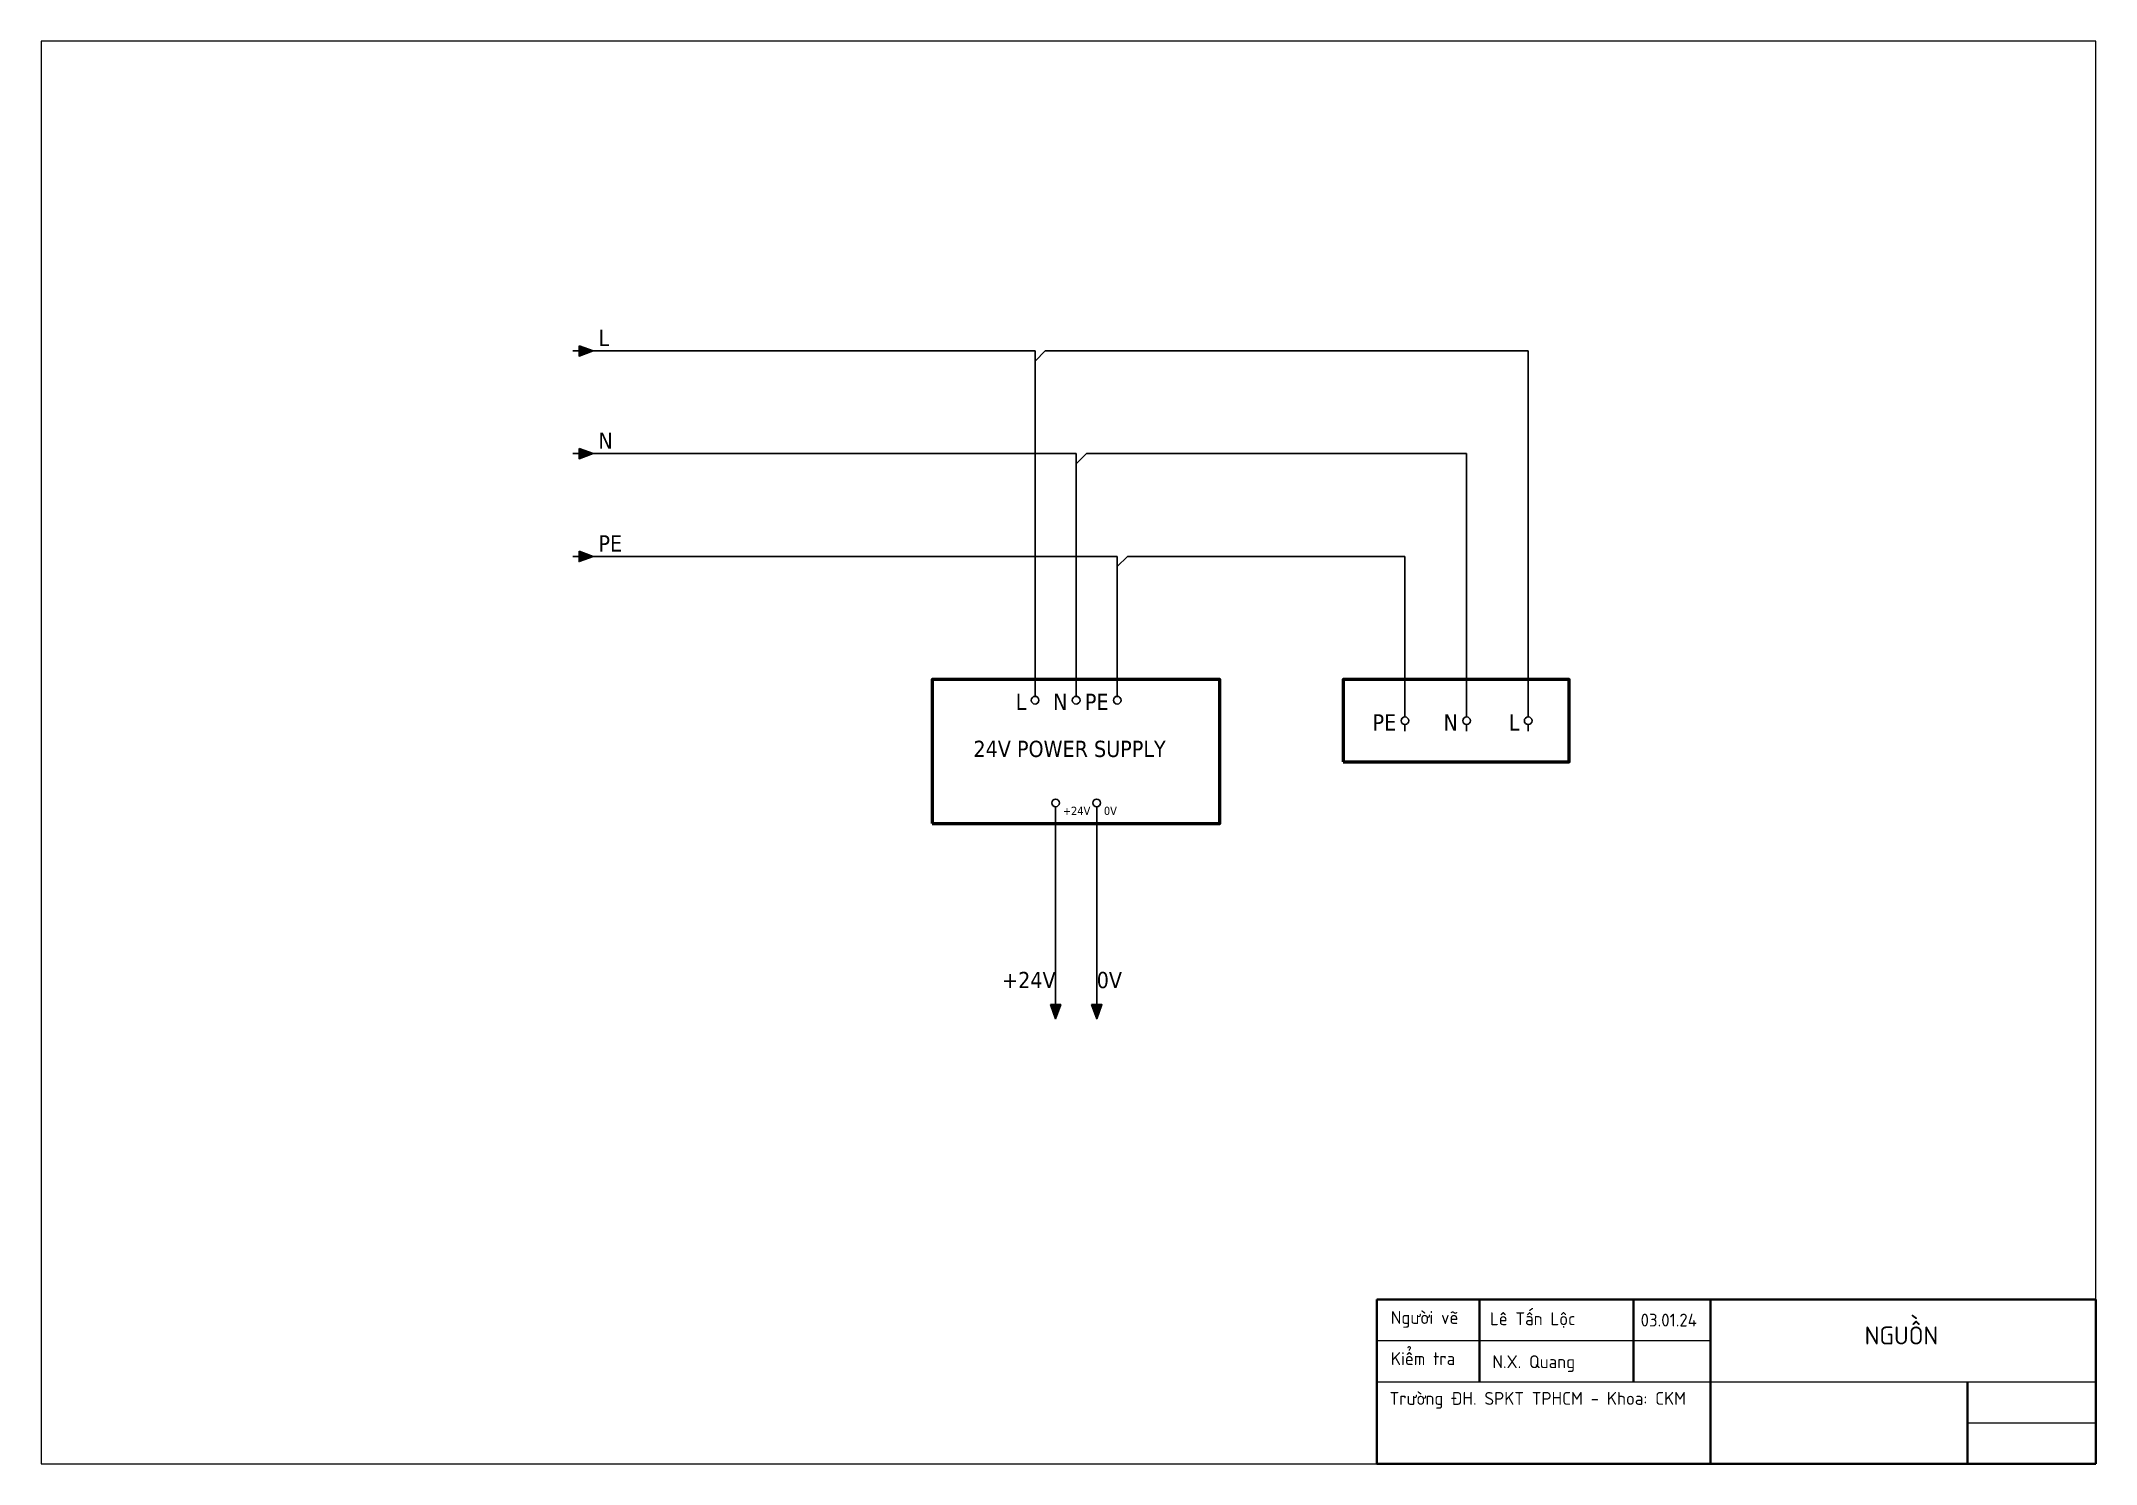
# Paper-space layout 'Sheet' of a CAD drawing. Header units: millimetres. Extents: x 10 to 410, y 10 to 287.
import ezdxf
from ezdxf.enums import TextEntityAlignment as Align

# ---------------------------------------------------------------- set-up
doc = ezdxf.new("R2010")
doc.units = ezdxf.units.MM
for name, color, linetype, lineweight in [('EPLAN100', 7, 'Continuous', 50), ('EPLAN108', 5, 'Continuous', 35), ('EPLAN300', 5, 'Continuous', 25), ('EPLAN311', 1, 'Continuous', 25), ('EPLAN403', 5, 'Continuous', 35), ('EPLAN408', 5, 'Continuous', 35), ('EPLAN421', 5, 'Continuous', 35), ('EPLAN422', 7, 'Continuous', 35), ('EPLAN434', 7, 'Continuous', 35), ('EPLAN442', 73, 'Continuous', 35), ('EPLAN500', 7, 'Continuous', 35), ('EPLAN501', 7, 'Continuous', 35), ('EPLAN502', 7, 'Continuous', 35), ('EPLAN503', 7, 'Continuous', 35), ('EPLAN504', 7, 'Continuous', 35), ('EPLAN512', 3, 'Continuous', 35), ('EPLAN533', 1, 'Continuous', 25), ('NetDam', 7, 'Continuous', 35), ('Netmanh', 5, 'Continuous', 13)]:
    doc.layers.add(name, color=color, linetype=linetype, lineweight=lineweight)
doc.styles.add('Tahoma', font='tahoma.ttf')

# ---------------------------------------------------------------- blocks, each defined once
blk = doc.blocks.new('EPLSYM_LibraryGB_symbol_Symbol1410_Variant0_Placement1')
at = {"layer": 'EPLAN300', "ltscale": 4}
blk.add_line((0, -0.75), (0, -2), dxfattribs=at)
at = {"layer": 'EPLAN300', "linetype": 'Continuous', "ltscale": 4}
blk.add_circle((0, 0), 0.75, dxfattribs=at)
at = {"layer": 'EPLAN408', "style": 'Tahoma'}
blk.add_attdef('17_20010', text='', height=2.2575, dxfattribs=at).set_placement((-3.7, -0.6515), align=Align.TOP_RIGHT)
at = {"layer": 'EPLAN422', "style": 'Tahoma'}
blk.add_attdef('17_20030', text='', height=3.1605, dxfattribs=at).set_placement((1.4, -1.0321), align=Align.TOP_LEFT)
at = {"layer": 'EPLAN434', "style": 'Tahoma'}
blk.add_attdef('17_20225', text='', height=1.6254, dxfattribs=at).set_placement((27.85, -0.72508), align=Align.TOP_LEFT)
at = {"layer": 'EPLAN500', "style": 'Tahoma'}
blk.add_attdef('17_20027', text='', height=1.6254, dxfattribs=at).set_placement((-3.7, -4.27508), align=Align.TOP_RIGHT)
at = {"layer": 'EPLAN501', "style": 'Tahoma'}
blk.add_attdef('17_20011', text='', height=1.6254, dxfattribs=at).set_placement((-3.7, -9.67508), align=Align.TOP_RIGHT)
at = {"layer": 'EPLAN502', "style": 'Tahoma'}
blk.add_attdef('17_20025', text='', height=1.6254, dxfattribs=at).set_placement((-3.7, -12.37508), align=Align.TOP_RIGHT)
at = {"layer": 'EPLAN503', "style": 'Tahoma'}
blk.add_attdef('17_20024', text='', height=1.6254, dxfattribs=at).set_placement((-3.7, -15.07508), align=Align.TOP_RIGHT)
at = {"layer": 'EPLAN504', "style": 'Tahoma'}
blk.add_attdef('17_20901[1]', text='', height=1.6254, dxfattribs=at).set_placement((-3.7, -6.97508), align=Align.TOP_RIGHT)
at = {"layer": 'EPLAN512', "style": 'Tahoma'}
blk.add_attdef('17_20201[1]', text='', height=1.6254, dxfattribs=at).set_placement((-3.7, -17.77508), align=Align.TOP_RIGHT)
blk = doc.blocks.new('EPLSYM_LibraryGB_symbol_Symbol30_Variant0_Placement1')
at = {"layer": 'EPLAN300', "linetype": 'Continuous', "ltscale": 4}
blk.add_line((0, 2), (0, 0.75), dxfattribs=at)
blk.add_circle((0, 0), 0.75, dxfattribs=at)
at = {"layer": 'EPLAN408', "style": 'Tahoma'}
blk.add_attdef('17_20010', text='', height=3.16, dxfattribs=at).set_placement((-1.7, -0.32), align=Align.MIDDLE_RIGHT)
at = {"layer": 'EPLAN421', "style": 'Tahoma'}
for tag, p in [('17_20029[1]', (0.6, 1.4)), ('17_20029[2]', (0.6, -1.15))]:
    blk.add_attdef(tag, text='', height=1.17, dxfattribs=at).set_placement(p, align=Align.BOTTOM_LEFT)
at = {"layer": 'EPLAN422', "style": 'Tahoma'}
blk.add_attdef('17_20030', text='', height=1.63, dxfattribs=at).set_placement((1.4, -0.16), align=Align.MIDDLE_LEFT)
at = {"layer": 'EPLAN500', "style": 'Tahoma'}
blk.add_attdef('17_20027', text='', height=1.63, dxfattribs=at).set_placement((-1.7, -3.39), align=Align.MIDDLE_RIGHT)
at = {"layer": 'EPLAN502', "style": 'Tahoma'}
blk.add_attdef('17_20025', text='', height=1.63, dxfattribs=at).set_placement((-1.7, -8.79), align=Align.MIDDLE_RIGHT)
at = {"layer": 'EPLAN503', "style": 'Tahoma'}
blk.add_attdef('17_20024', text='', height=1.63, dxfattribs=at).set_placement((-1.7, -11.49), align=Align.MIDDLE_RIGHT)
at = {"layer": 'EPLAN504', "style": 'Tahoma'}
blk.add_attdef('17_20901[1]', text='', height=1.63, dxfattribs=at).set_placement((-1.7, -6.09), align=Align.MIDDLE_RIGHT)
at = {"layer": 'EPLAN512', "style": 'Tahoma'}
blk.add_attdef('17_20201[1]', text='', height=1.63, dxfattribs=at).set_placement((-1.7, -14.19), align=Align.MIDDLE_LEFT)
blk = doc.blocks.new('EPLSYM_LibraryGB_symbol_Symbol1117_Variant0_Placement1')
at = {"layer": 'EPLAN300', "linetype": 'Continuous', "ltscale": 4}
for p, q in [((0, 2), (0, 0.75)), ((0, -0.75), (0, -2))]:
    blk.add_line(p, q, dxfattribs=at)
blk.add_circle((0, 0), 0.75, dxfattribs=at)
at = {"layer": 'EPLAN408', "style": 'Tahoma'}
blk.add_attdef('17_20010', text='', height=3.16, dxfattribs=at).set_placement((-1.7, -0.32), align=Align.MIDDLE_RIGHT)
at = {"layer": 'EPLAN421', "style": 'Tahoma'}
for tag, p in [('17_20029[1]', (0.6, 1.4)), ('17_20029[2]', (0.6, -1.4))]:
    blk.add_attdef(tag, text='', height=1.17, dxfattribs=at).set_placement(p, align=Align.BOTTOM_LEFT)
at = {"layer": 'EPLAN422', "style": 'Tahoma'}
blk.add_attdef('17_20030', text='', height=1.63, dxfattribs=at).set_placement((1.4, -0.16), align=Align.MIDDLE_LEFT)
at = {"layer": 'EPLAN500', "style": 'Tahoma'}
blk.add_attdef('17_20027', text='', height=1.63, dxfattribs=at).set_placement((-1.7, -3.39), align=Align.MIDDLE_RIGHT)
at = {"layer": 'EPLAN501', "style": 'Tahoma'}
blk.add_attdef('17_20011', text='', height=1.63, dxfattribs=at).set_placement((-1.7, -8.79), align=Align.MIDDLE_RIGHT)
at = {"layer": 'EPLAN502', "style": 'Tahoma'}
blk.add_attdef('17_20025', text='', height=1.63, dxfattribs=at).set_placement((-1.7, -11.49), align=Align.MIDDLE_RIGHT)
at = {"layer": 'EPLAN503', "style": 'Tahoma'}
blk.add_attdef('17_20024', text='', height=1.63, dxfattribs=at).set_placement((-1.7, -14.19), align=Align.MIDDLE_RIGHT)
at = {"layer": 'EPLAN504', "style": 'Tahoma'}
blk.add_attdef('17_20901[1]', text='', height=1.63, dxfattribs=at).set_placement((-1.7, -6.09), align=Align.MIDDLE_RIGHT)
at = {"layer": 'EPLAN512', "style": 'Tahoma'}
blk.add_attdef('17_20201[1]', text='', height=1.63, dxfattribs=at).set_placement((-1.7, -16.89), align=Align.MIDDLE_LEFT)
blk = doc.blocks.new('EPLSYM_LibrarySPECIAL_Symbol8_Variant0_Placement1')
at = {"layer": 'EPLAN311', "linetype": 'Continuous', "ltscale": 4}
blk.add_hatch(color=256, dxfattribs=at).paths.add_polyline_path([(-0.75, 1), (2, 0), (-0.75, -1)], flags=0)
blk.add_line((-2, 0), (-0.75, 0), dxfattribs=at)
blk.add_lwpolyline([(-0.75, 1), (2, 0), (-0.75, -1)], close=True, dxfattribs=at)
at = {"layer": 'EPLAN403', "style": 'Tahoma'}
blk.add_attdef('70_20010', text='', height=3.16, dxfattribs=at).set_placement((3, 0), align=Align.BOTTOM_LEFT)
at = {"layer": 'EPLAN442', "style": 'Tahoma'}
for tag, p in [('70_24350', (23.82, 0)), ('70_24300', (81.5, 0))]:
    blk.add_attdef(tag, text='', height=1.63, dxfattribs=at).set_placement(p, align=Align.BOTTOM_LEFT)
blk = doc.blocks.new('EPLSYM_LibrarySPECIAL_Symbol8_Variant7_Placement1')
at = {"layer": 'EPLAN311', "linetype": 'Continuous', "ltscale": 4}
blk.add_hatch(color=256, dxfattribs=at).paths.add_polyline_path([(-1, 0.75), (0, -2), (1, 0.75)], flags=0)
blk.add_line((0, 2), (0, 0.75), dxfattribs=at)
blk.add_lwpolyline([(-1, 0.75), (0, -2), (1, 0.75)], close=True, dxfattribs=at)
at = {"layer": 'EPLAN403', "style": 'Tahoma'}
blk.add_attdef('70_20010', text='', height=3.16, dxfattribs=at).set_placement((0, 3), align=Align.BOTTOM_LEFT)
at = {"layer": 'EPLAN442', "style": 'Tahoma'}
blk.add_attdef('70_24300', text='', height=1.63, dxfattribs=at).set_placement((0, 6.75), align=Align.BOTTOM_LEFT)

psp = doc.layouts.new('Sheet')

# ---------------------------------------------------------------- linework, layer by layer
at = {"layer": 'EPLAN100', "ltscale": 4}
for points in [[(183.49, 134.68), (239.49, 134.68), (239.49, 162.68), (183.49, 162.68)], [(263.49, 146.68), (307.49, 146.68), (307.49, 162.68), (263.49, 162.68)]]:
    psp.add_lwpolyline(points, close=True, dxfattribs=at)
at = {"layer": 'EPLAN311', "ltscale": 4}
for p, q in [((203.49, 226.68), (115.49, 226.68)), ((203.49, 226.68), (203.49, 160.68)), ((211.49, 206.68), (115.49, 206.68)), ((211.49, 206.68), (211.49, 160.68)), ((213.49, 206.68), (287.49, 206.68)), ((287.49, 206.68), (287.49, 156.68)), ((219.49, 186.68), (115.49, 186.68)), ((219.49, 186.68), (219.49, 160.68)), ((207.49, 136.68), (207.49, 98.68)), ((215.49, 136.68), (215.49, 98.68))]:
    psp.add_line(p, q, dxfattribs=at)
at = {"layer": 'EPLAN311', "color": 1, "linetype": 'Continuous', "lineweight": 25, "ltscale": 4}
for p, q in [((201.49, 226.68), (203.49, 226.68)), ((203.49, 226.68), (203.49, 224.68)), ((203.49, 224.68), (205.49, 226.68)), ((297.49, 226.68), (299.49, 226.68)), ((299.49, 226.68), (299.49, 224.68)), ((209.49, 206.68), (211.49, 206.68)), ((211.49, 206.68), (211.49, 204.68)), ((211.49, 204.68), (213.49, 206.68)), ((285.49, 206.68), (287.49, 206.68)), ((287.49, 206.68), (287.49, 204.68)), ((217.49, 186.68), (219.49, 186.68)), ((219.49, 186.68), (219.49, 184.68)), ((219.49, 184.68), (221.49, 186.68)), ((273.49, 186.68), (275.49, 186.68)), ((275.49, 186.68), (275.49, 184.68))]:
    psp.add_line(p, q, dxfattribs=at)
at = {"layer": 'EPLAN533', "ltscale": 4}
for p, q in [((205.49, 226.68), (299.49, 226.68)), ((299.49, 226.68), (299.49, 156.68)), ((221.49, 186.68), (275.49, 186.68)), ((275.49, 186.68), (275.49, 156.68))]:
    psp.add_line(p, q, dxfattribs=at)
at = {"layer": 'NetDam'}
for p, q in [((270, 42), (410, 42)), ((270, 10), (270, 42)), ((290, 42), (290, 26)), ((320, 42), (320, 26)), ((335, 42), (335, 10)), ((410, 42), (410, 10)), ((385, 26), (385, 10)), ((410, 10), (270, 10))]:
    psp.add_line(p, q, dxfattribs=at)
at = {"layer": 'Netmanh'}
for p, q in [((270, 34), (335, 34)), ((270, 26), (410, 26)), ((385, 18), (410, 18))]:
    psp.add_line(p, q, dxfattribs=at)

# ---------------------------------------------------------------- block references
ref = psp.add_blockref('EPLSYM_LibrarySPECIAL_Symbol8_Variant0_Placement1', (115.49, 226.68))
ref.add_attrib('70_20010', 'L', dxfattribs={"layer": 'EPLAN403', "height": 3.16, "style": 'Tahoma'}).set_placement((118.49, 226.68), align=Align.BOTTOM_LEFT)
ref = psp.add_blockref('EPLSYM_LibrarySPECIAL_Symbol8_Variant0_Placement1', (115.49, 206.68))
ref.add_attrib('70_20010', 'N', dxfattribs={"layer": 'EPLAN403', "height": 3.16, "style": 'Tahoma'}).set_placement((118.49, 206.68), align=Align.BOTTOM_LEFT)
ref = psp.add_blockref('EPLSYM_LibrarySPECIAL_Symbol8_Variant0_Placement1', (115.49, 186.68))
ref.add_attrib('70_20010', 'PE', dxfattribs={"layer": 'EPLAN403', "height": 3.16, "style": 'Tahoma'}).set_placement((118.49, 186.68), align=Align.BOTTOM_LEFT)
ref = psp.add_blockref('EPLSYM_LibraryGB_symbol_Symbol30_Variant0_Placement1', (203.49, 158.68))
ref.add_attrib('17_20010', 'L', dxfattribs={"layer": 'EPLAN408', "height": 3.16, "style": 'Tahoma'}).set_placement((201.79, 158.36), align=Align.MIDDLE_RIGHT)
ref = psp.add_blockref('EPLSYM_LibraryGB_symbol_Symbol30_Variant0_Placement1', (211.49, 158.68))
ref.add_attrib('17_20010', 'N', dxfattribs={"layer": 'EPLAN408', "height": 3.16, "style": 'Tahoma'}).set_placement((209.79, 158.36), align=Align.MIDDLE_RIGHT)
ref = psp.add_blockref('EPLSYM_LibraryGB_symbol_Symbol30_Variant0_Placement1', (219.49, 158.68))
ref.add_attrib('17_20010', 'PE', dxfattribs={"layer": 'EPLAN408', "height": 3.16, "style": 'Tahoma'}).set_placement((217.79, 158.36), align=Align.MIDDLE_RIGHT)
ref = psp.add_blockref('EPLSYM_LibraryGB_symbol_Symbol1117_Variant0_Placement1', (275.49, 154.68))
ref.add_attrib('17_20010', 'PE', dxfattribs={"layer": 'EPLAN408', "height": 3.16, "style": 'Tahoma'}).set_placement((273.79, 154.36), align=Align.MIDDLE_RIGHT)
ref = psp.add_blockref('EPLSYM_LibraryGB_symbol_Symbol1117_Variant0_Placement1', (287.49, 154.68))
ref.add_attrib('17_20010', 'N', dxfattribs={"layer": 'EPLAN408', "height": 3.16, "style": 'Tahoma'}).set_placement((285.79, 154.36), align=Align.MIDDLE_RIGHT)
ref = psp.add_blockref('EPLSYM_LibraryGB_symbol_Symbol1117_Variant0_Placement1', (299.49, 154.68))
ref.add_attrib('17_20010', 'L', dxfattribs={"layer": 'EPLAN408', "height": 3.16, "style": 'Tahoma'}).set_placement((297.79, 154.36), align=Align.MIDDLE_RIGHT)
ref = psp.add_blockref('EPLSYM_LibraryGB_symbol_Symbol1410_Variant0_Placement1', (207.49, 138.68))
ref.add_attrib('17_20225', '+24V', dxfattribs={"layer": 'EPLAN434', "height": 1.625, "style": 'Tahoma'}).set_placement((208.89, 137.95), align=Align.TOP_LEFT)
ref = psp.add_blockref('EPLSYM_LibraryGB_symbol_Symbol1410_Variant0_Placement1', (215.49, 138.68))
ref.add_attrib('17_20225', '0V', dxfattribs={"layer": 'EPLAN434', "height": 1.625, "style": 'Tahoma'}).set_placement((216.89, 137.95), align=Align.TOP_LEFT)
ref = psp.add_blockref('EPLSYM_LibrarySPECIAL_Symbol8_Variant7_Placement1', (207.49, 98.68))
ref.add_attrib('70_20010', '+24V', dxfattribs={"layer": 'EPLAN403', "height": 3.16, "style": 'Tahoma'}).set_placement((207.49, 101.68), align=Align.BOTTOM_RIGHT)
ref = psp.add_blockref('EPLSYM_LibrarySPECIAL_Symbol8_Variant7_Placement1', (215.49, 98.68))
ref.add_attrib('70_20010', '0V', dxfattribs={"layer": 'EPLAN403', "height": 3.16, "style": 'Tahoma'}).set_placement((215.49, 101.68), align=Align.BOTTOM_LEFT)

# ---------------------------------------------------------------- texts
at = {"layer": 'EPLAN108', "style": 'Tahoma'}
psp.add_text('24V POWER SUPPLY', height=3.1605, dxfattribs=at).set_placement((191.49, 146.68), align=Align.BOTTOM_LEFT)
at = {"layer": 'NetDam', "attachment_point": 1}
for s, insert, char_height in [('{\\fTCVN 7284|b0|i0|c0|p34;Lê Tấn Lộc}', (292.04, 39.51), 2.5), ('{\\fTCVN 7284|b0|i0|c0|p34;Người vẽ}', (272.75, 39.75), 2.5), ('{\\fTCVN 7284|b0|i0|c0|p34;NGUỒN}', (364.98, 36.75), 3.5), ('{\\fTCVN 7284|b0|i0|c0|p34;Kiểm tra}', (272.75, 31.75), 2.5), ('{\\fTCVN 7284|b0|i0|c0|p34;N.X. Quang}', (292.53, 31.14), 2.5), ('{\\fTCVN 7284|b0|i0|c0|p34;Trường ĐH. SPKT TPHCM - Khoa: CKM}', (272.5, 24), 2.5)]:
    psp.add_mtext(s, dxfattribs=dict(at, insert=insert, char_height=char_height))
at = {"layer": 'NetDam', "insert": (321.37, 39.25), "char_height": 2.5, "width": 7.5, "attachment_point": 1}
psp.add_mtext('{\\fTCVN 7284|b0|i0|c0|p34;03.01.24}', dxfattribs=at)

# ---------------------------------------------------------------- viewports
at = {"layer": 'NetDam'}
psp.add_viewport(center=(210, 148.5), size=(400, 277), view_center_point=(452, 344.6), view_height=554, dxfattribs=at)

doc.saveas('drawing.dxf')
